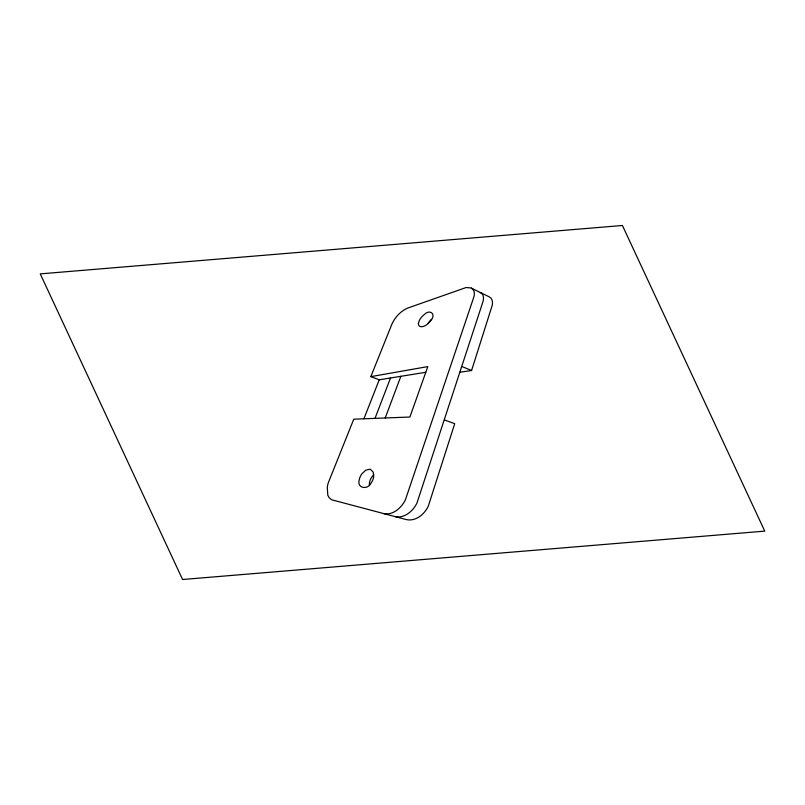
<?xml version="1.0" encoding="UTF-8"?>
<svg xmlns="http://www.w3.org/2000/svg" width="805" height="805" viewBox="0 0 805 805"><rect width="100%" height="100%" fill="white"/><g stroke="black" fill="none" stroke-linecap="round" stroke-linejoin="round"><path stroke-width="1.21" d="M373.631 477.073L373.289 472.193L370.441 469.375A2.787 1.751 11.5 0 0 369.737 469.235L365.742 470.201L361.878 473.833A34.535 21.685 11.5 0 0 360.419 476.258L360.036 477.113A32.864 20.638 11.5 0 0 359.302 479.74C356.504 488.524 367.875 490.054 370.984 483.211A36.265 22.771 11.5 0 0 373.631 477.073M459.937 372.222L471.579 370.511L491.875 306.433C493.123 303.143 492.751 298.414 489.148 296.803L470.915 287.928L466.145 287.526L408.075 307.943C400.82 310.891 394.923 317.23 391.814 324.355L370.833 376.639L379.236 379.799L425.805 372.282M385.213 417.976L400.86 376.307M375.009 418.369L390.516 377.978M363.91 418.791L379.236 379.799M370.833 376.639L427.817 366.597L409.886 417.03L353.767 419.184L328.44 482.416A66.906 42.011 11.5 0 0 327.293 487.126L327.816 495.206L329.275 497.852L331.741 499.794L406.173 519.547C413.961 521.459 421.729 516.367 425.986 510.118A65.457 41.105 11.5 0 0 428.22 506.385L454.724 423.682L444.37 419.938M383.663 513.58C391.451 515.361 398.888 509.857 403.084 503.719A71.494 44.899 11.5 0 0 405.368 499.915L473.622 297.679C474.859 294.519 474.88 289.77 471.328 288.12M395.034 516.569C402.812 518.43 410.429 513.137 414.645 506.949A68.324 42.907 11.5 0 0 416.91 503.175L482.829 302.086C484.067 298.866 483.886 294.127 480.313 292.497M461.818 366.466L471.579 370.511M369.364 485.184A31.476 19.763 11.5 0 1 373.882 474.729M431.54 319.313A33.911 21.292 11.5 0 0 430.574 320.249L428.904 322.272A33.88 21.272 11.5 0 0 428.22 323.338M418.359 323.701C418.731 329.577 426.71 325.683 428.652 322.896A38.65 24.271 11.5 0 0 430.202 321.205C436.863 314.715 430.303 308.385 424.155 314.664A34.786 21.846 11.5 0 0 419.204 320.722L418.359 323.701M622.416 225.491L40.25 273.881L182.584 579.509L764.75 531.119L622.416 225.491"/></g></svg>
